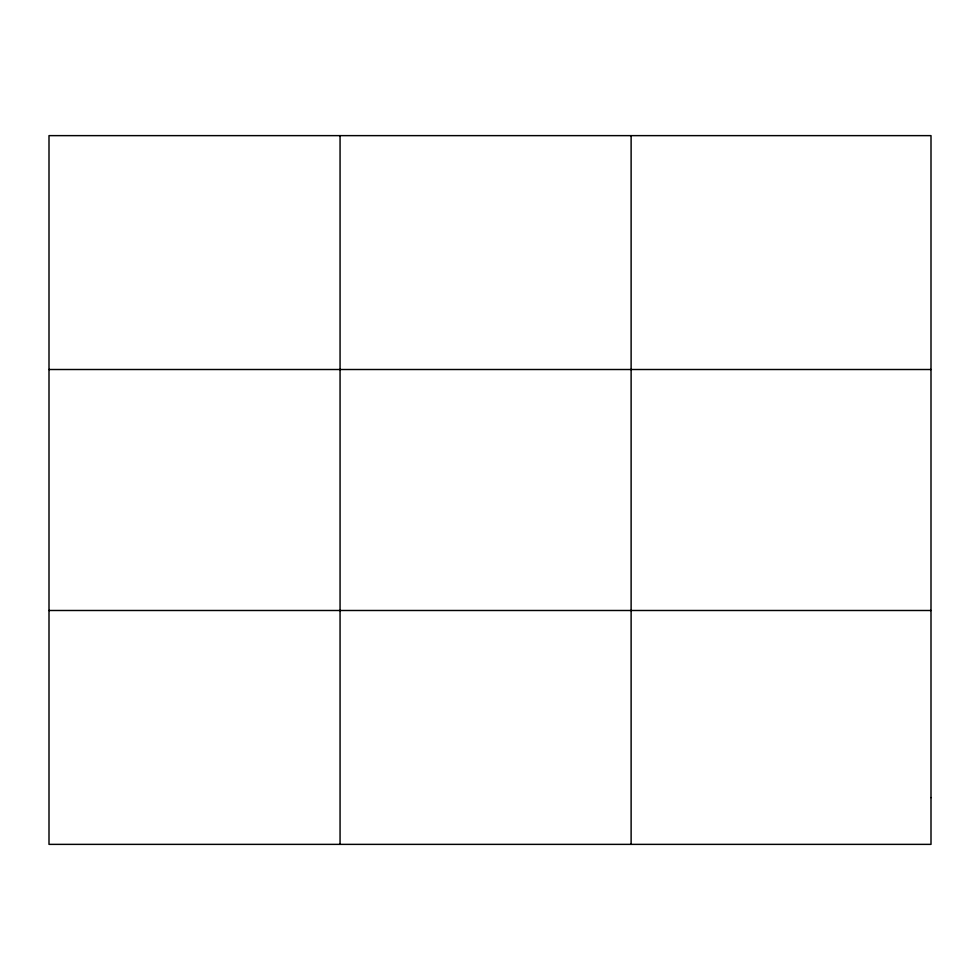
<?xml version="1.0" encoding="UTF-8"?>
<svg xmlns="http://www.w3.org/2000/svg" width="980" height="980" viewBox="0 0 980 980"><rect width="100%" height="100%" fill="white"/><g stroke="black" fill="none" stroke-linecap="round" stroke-linejoin="round"><path stroke-width="1.47" d="M340.06 135.632L340.06 844.368M631.12 135.632L631.12 844.368M49 369.509L931 369.509M49 610.491L931 610.491M931 797.585L931 844.368L49 844.368L49 135.632L931 135.632L931 797.585"/></g></svg>
